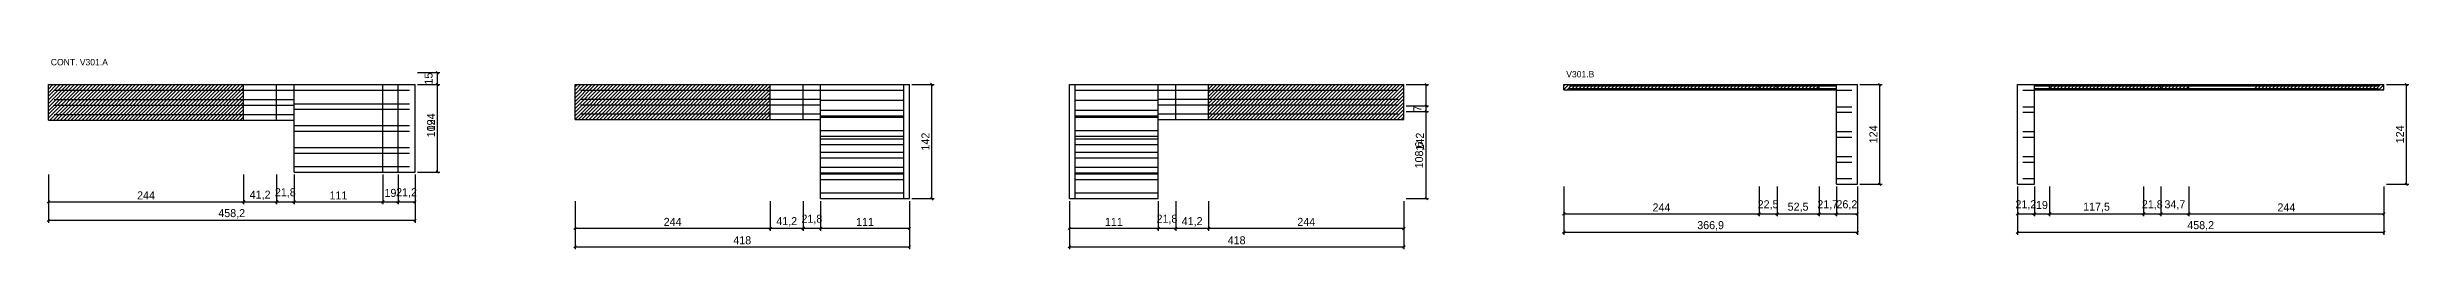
# Model space of a CAD drawing. Extents: x -9000 to 14229, y -395 to 1250.
# Drawn here: x 6134 to 9085, y -355 to -118 of the extents above; entities that cross this region are included whole.
import ezdxf

# ---------------------------------------------------------------- set-up
doc = ezdxf.new("R2010")
doc.units = 0
for name, color, linetype in [('COTA', 241, 'Continuous'), ('NOMENCLATURA', 7, 'Continuous'), ('Painéis', 200, 'Continuous'), ('Reaproveitamento', 251, 'Continuous'), ('SARR_2.2x7', 40, 'Continuous')]:
    doc.layers.add(name, color=color, linetype=linetype)
doc.dimstyles.new('PAINEL', dxfattribs={"dimtxt": 10, "dimasz": 3, "dimexe": 3, "dimexo": 3, "dimgap": 3, "dimtad": 1, "dimblk": 'OBLIQUE', "dimblk1": 'OBLIQUE', "dimcen": 2.5, "dimclrd": 4, "dimclre": 4, "dimclrt": 240, "dimazin": 3, "dimtfac": 1, "dimtmove": 0, "dimatfit": 3})

# ---------------------------------------------------------------- blocks, each defined once
blk = doc.blocks.new('_OBLIQUE')
at = {"color": 0, "linetype": 'BYBLOCK'}
blk.add_line((-0.5, -0.5), (0.5, 0.5), dxfattribs=at)

msp = doc.modelspace()

# ---------------------------------------------------------------- hatches: boundary and pattern name
at = {"layer": 'Reaproveitamento'}
h = msp.add_hatch(dxfattribs=at)
h.set_pattern_fill('ANSI31')
h.paths.add_polyline_path([(6135.1, -194.3), (6379.1, -194.3), (6379.1, -150.3), (6135.1, -150.3)])
h = msp.add_hatch(dxfattribs=at)
h.set_pattern_fill('ANSI31')
h.paths.add_polyline_path([(6793.3, -193.6), (7037.3, -193.6), (7037.3, -150), (6793.3, -150)])
h = msp.add_hatch(dxfattribs=at)
h.set_pattern_fill('ANSI31')
h.paths.add_polyline_path([(7585.3, -193.6), (7829.3, -193.6), (7829.3, -150), (7585.3, -150)])
h = msp.add_hatch(dxfattribs=at)
h.set_pattern_fill('ANSI31')
h.paths.add_polyline_path([(8029.3, -156.6), (8273.3, -156.6), (8273.3, -150), (8029.3, -150)])
h = msp.add_hatch(dxfattribs=at)
h.set_pattern_fill('ANSI31')
h.paths.add_polyline_path([(8273.3, -156.6), (8295.8, -156.6), (8295.8, -150), (8273.3, -150)])
h = msp.add_hatch(dxfattribs=at)
h.set_pattern_fill('ANSI31')
h.paths.add_polyline_path([(8295.8, -156.6), (8348.3, -156.6), (8348.3, -150), (8295.8, -150)])
h = msp.add_hatch(dxfattribs=at)
h.set_pattern_fill('ANSI31')
h.paths.add_polyline_path([(8636.4, -156.6), (8753.9, -156.6), (8753.9, -150), (8636.4, -150)])
h = msp.add_hatch(dxfattribs=at)
h.set_pattern_fill('ANSI31')
h.paths.add_polyline_path([(8753.9, -156.6), (8775.7, -156.6), (8775.7, -150), (8753.9, -150)])
h = msp.add_hatch(dxfattribs=at)
h.set_pattern_fill('ANSI31')
h.paths.add_polyline_path([(8775.7, -156.6), (8810.4, -156.6), (8810.4, -150), (8775.7, -150)])
h = msp.add_hatch(dxfattribs=at)
h.set_pattern_fill('ANSI31')
h.paths.add_polyline_path([(8892.9, -156.6), (9054.4, -156.6), (9054.4, -150), (8892.9, -150)])

# ---------------------------------------------------------------- linework, layer by layer
at = {"layer": 'Painéis'}
for p, q in [((6135.1, -150), (6379.1, -150)), ((6135.1, -194.3), (6135.1, -150)), ((6379.1, -194.3), (6379.1, -150)), ((6379.1, -150), (6420.3, -150)), ((6420.3, -194.3), (6420.3, -150)), ((6420.3, -150), (6442.1, -150)), ((6442.1, -259), (6442.1, -150)), ((6442.1, -150), (6553.1, -150)), ((6553.1, -259), (6553.1, -150)), ((6553.1, -150), (6572.1, -150)), ((6572.1, -259), (6572.1, -150)), ((6572.1, -150), (6593.3, -150)), ((6593.3, -259), (6593.3, -150)), ((6793.3, -150), (7037.3, -150)), ((6793.3, -193.6), (6793.3, -150)), ((7037.3, -193.6), (7037.3, -150)), ((7037.3, -150), (7078.5, -150)), ((7078.5, -193.6), (7078.5, -150)), ((7078.5, -150), (7100.3, -150)), ((7100.3, -292), (7100.3, -150)), ((7100.3, -150), (7211.3, -150)), ((7211.3, -292), (7211.3, -150)), ((7411.3, -150), (7522.3, -150)), ((7411.3, -292), (7411.3, -150)), ((7522.3, -292), (7522.3, -150)), ((7522.3, -150), (7544.1, -150)), ((7544.1, -193.6), (7544.1, -150)), ((7544.1, -150), (7585.3, -150)), ((7585.3, -193.6), (7585.3, -150)), ((7585.3, -150), (7829.3, -150)), ((7829.3, -193.6), (7829.3, -150)), ((8029.3, -150), (8273.3, -150)), ((8029.3, -156.6), (8029.3, -150)), ((8029.3, -156.6), (8273.3, -156.6)), ((8273.3, -156.6), (8273.3, -150)), ((8273.3, -150), (8295.8, -150)), ((8273.3, -156.6), (8295.8, -156.6)), ((8295.8, -156.6), (8295.8, -150)), ((8295.8, -150), (8348.3, -150)), ((8295.8, -156.6), (8348.3, -156.6)), ((8348.3, -156.6), (8348.3, -150)), ((8348.3, -150), (8370, -150)), ((8348.3, -156.6), (8370, -156.6)), ((8370, -274), (8370, -150)), ((8370, -150), (8396.2, -150)), ((8396.2, -274), (8396.2, -150)), ((8596.2, -150), (8617.4, -150)), ((8596.2, -274), (8596.2, -150)), ((8617.4, -274), (8617.4, -150)), ((8617.4, -150), (8636.4, -150)), ((8617.4, -156.6), (8636.4, -156.6)), ((8636.4, -156.6), (8636.4, -150)), ((8636.4, -150), (8753.9, -150)), ((8636.4, -156.6), (8753.9, -156.6)), ((8753.9, -156.6), (8753.9, -150)), ((8753.9, -150), (8775.7, -150)), ((8753.9, -156.6), (8775.7, -156.6)), ((8775.7, -156.6), (8775.7, -150)), ((8775.7, -150), (8810.4, -150)), ((8775.7, -156.6), (8810.4, -156.6)), ((8810.4, -156.6), (8810.4, -150)), ((8810.4, -150), (9054.4, -150)), ((8810.4, -156.6), (9054.4, -156.6)), ((9054.4, -156.6), (9054.4, -150)), ((6135.1, -194.3), (6379.1, -194.3)), ((6379.1, -194.3), (6420.3, -194.3)), ((6420.3, -194.3), (6442.1, -194.3)), ((6793.3, -193.6), (7037.3, -193.6)), ((7037.3, -193.6), (7078.5, -193.6)), ((7078.5, -193.6), (7100.3, -193.6)), ((7522.3, -193.6), (7544.1, -193.6)), ((7544.1, -193.6), (7585.3, -193.6)), ((7585.3, -193.6), (7829.3, -193.6)), ((6442.1, -259), (6553.1, -259)), ((6553.1, -259), (6572.1, -259)), ((6572.1, -259), (6593.3, -259)), ((7100.3, -292), (7211.3, -292)), ((7411.3, -292), (7522.3, -292)), ((8370, -274), (8396.2, -274)), ((8596.2, -274), (8617.4, -274))]:
    msp.add_line(p, q, dxfattribs=at)
at = {"layer": 'SARR_2.2x7'}
for p, q in [((7204.3, -292), (7204.3, -150)), ((7418.3, -292), (7418.3, -150))]:
    msp.add_line(p, q, dxfattribs=at)
for points in [[(6142.1, -157), (6379.1, -157)], [(6142.1, -157), (6379.1, -157)], [(6142.1, -168.65), (6379.1, -168.65)], [(6142.1, -168.65), (6379.1, -168.65)], [(6142.1, -175.65), (6379.1, -175.65)], [(6142.1, -175.65), (6379.1, -175.65)], [(6379.1, -157), (6420.3, -157)], [(6379.1, -157), (6420.3, -157)], [(6379.1, -168.65), (6420.3, -168.65)], [(6379.1, -168.65), (6420.3, -168.65)], [(6379.1, -175.65), (6420.3, -175.65)], [(6379.1, -175.65), (6420.3, -175.65)], [(6420.3, -157), (6442.1, -157)], [(6420.3, -157), (6442.1, -157)], [(6420.3, -168.65), (6442.1, -168.65)], [(6420.3, -168.65), (6442.1, -168.65)], [(6420.3, -175.65), (6442.1, -175.65)], [(6420.3, -175.65), (6442.1, -175.65)], [(6442.1, -157), (6553.1, -157)], [(6442.1, -157), (6553.1, -157)], [(6442.1, -173.75), (6553.1, -173.75)], [(6442.1, -173.75), (6553.1, -173.75)], [(6553.1, -157), (6572.1, -157)], [(6553.1, -157), (6572.1, -157)], [(6553.1, -173.75), (6572.1, -173.75)], [(6553.1, -173.75), (6572.1, -173.75)], [(6572.1, -157), (6586.3, -157)], [(6572.1, -157), (6586.3, -157)], [(6572.1, -173.75), (6586.3, -173.75)], [(6572.1, -173.75), (6586.3, -173.75)], [(6800.3, -157), (7037.3, -157)], [(6800.3, -157), (7037.3, -157)], [(6800.3, -168.3), (7037.3, -168.3)], [(6800.3, -168.3), (7037.3, -168.3)], [(6800.3, -175.3), (7037.3, -175.3)], [(6800.3, -175.3), (7037.3, -175.3)], [(7037.3, -157), (7078.5, -157)], [(7037.3, -157), (7078.5, -157)], [(7037.3, -168.3), (7078.5, -168.3)], [(7037.3, -168.3), (7078.5, -168.3)], [(7037.3, -175.3), (7078.5, -175.3)], [(7037.3, -175.3), (7078.5, -175.3)], [(7078.5, -157), (7100.3, -157)], [(7078.5, -157), (7100.3, -157)], [(7078.5, -168.3), (7100.3, -168.3)], [(7078.5, -168.3), (7100.3, -168.3)], [(7078.5, -175.3), (7100.3, -175.3)], [(7078.5, -175.3), (7100.3, -175.3)], [(7100.3, -157), (7204.3, -157)], [(7100.3, -157), (7204.3, -157)], [(7100.3, -169.4), (7204.3, -169.4)], [(7418.3, -157), (7522.3, -157)], [(7418.3, -157), (7522.3, -157)], [(7418.3, -169.4), (7522.3, -169.4)], [(7522.3, -157), (7544.1, -157)], [(7522.3, -157), (7544.1, -157)], [(7522.3, -168.3), (7544.1, -168.3)], [(7522.3, -168.3), (7544.1, -168.3)], [(7522.3, -175.3), (7544.1, -175.3)], [(7522.3, -175.3), (7544.1, -175.3)], [(7544.1, -157), (7585.3, -157)], [(7544.1, -157), (7585.3, -157)], [(7544.1, -168.3), (7585.3, -168.3)], [(7544.1, -168.3), (7585.3, -168.3)], [(7544.1, -175.3), (7585.3, -175.3)], [(7544.1, -175.3), (7585.3, -175.3)], [(7585.3, -157), (7822.3, -157)], [(7585.3, -157), (7822.3, -157)], [(7585.3, -168.3), (7822.3, -168.3)], [(7585.3, -168.3), (7822.3, -168.3)], [(7585.3, -175.3), (7822.3, -175.3)], [(7585.3, -175.3), (7822.3, -175.3)], [(8036.3, -151.6), (8273.3, -151.6)], [(8036.3, -151.6), (8273.3, -151.6)], [(8036.3, -155), (8273.3, -155)], [(8036.3, -155), (8273.3, -155)], [(8273.3, -151.6), (8295.8, -151.6)], [(8273.3, -151.6), (8295.8, -151.6)], [(8273.3, -155), (8295.8, -155)], [(8273.3, -155), (8295.8, -155)], [(8295.8, -151.6), (8348.3, -151.6)], [(8295.8, -151.6), (8348.3, -151.6)], [(8295.8, -155), (8348.3, -155)], [(8295.8, -155), (8348.3, -155)], [(8348.3, -151.6), (8370, -151.6)], [(8348.3, -151.6), (8370, -151.6)], [(8348.3, -155), (8370, -155)], [(8348.3, -155), (8370, -155)], [(8370, -157), (8389.2, -157)], [(8370, -157), (8389.2, -157)], [(8603.2, -157), (8617.4, -157)], [(8603.2, -157), (8617.4, -157)], [(8617.4, -151.6), (8636.4, -151.6)], [(8617.4, -151.6), (8636.4, -151.6)], [(8617.4, -155), (8636.4, -155)], [(8617.4, -155), (8636.4, -155)], [(8636.4, -151.6), (8753.9, -151.6)], [(8636.4, -151.6), (8753.9, -151.6)], [(8636.4, -155), (8753.9, -155)], [(8636.4, -155), (8753.9, -155)], [(8753.9, -151.6), (8775.7, -151.6)], [(8753.9, -151.6), (8775.7, -151.6)], [(8753.9, -155), (8775.7, -155)], [(8753.9, -155), (8775.7, -155)], [(8775.7, -151.6), (8810.4, -151.6)], [(8775.7, -151.6), (8810.4, -151.6)], [(8775.7, -155), (8810.4, -155)], [(8775.7, -155), (8810.4, -155)], [(8810.4, -151.6), (9047.4, -151.6)], [(8810.4, -151.6), (9047.4, -151.6)], [(8810.4, -155), (9047.4, -155)], [(8810.4, -155), (9047.4, -155)], [(6142.1, -187.3), (6379.1, -187.3)], [(6142.1, -187.3), (6379.1, -187.3)], [(6379.1, -187.3), (6420.3, -187.3)], [(6379.1, -187.3), (6420.3, -187.3)], [(6420.3, -187.3), (6442.1, -187.3)], [(6420.3, -187.3), (6442.1, -187.3)], [(6442.1, -180.75), (6553.1, -180.75)], [(6442.1, -180.75), (6553.1, -180.75)], [(6442.1, -201), (6553.1, -201)], [(6442.1, -201), (6553.1, -201)], [(6553.1, -180.75), (6572.1, -180.75)], [(6553.1, -180.75), (6572.1, -180.75)], [(6553.1, -201), (6572.1, -201)], [(6553.1, -201), (6572.1, -201)], [(6572.1, -180.75), (6586.3, -180.75)], [(6572.1, -180.75), (6586.3, -180.75)], [(6572.1, -201), (6586.3, -201)], [(6572.1, -201), (6586.3, -201)], [(6800.3, -186.6), (7037.3, -186.6)], [(6800.3, -186.6), (7037.3, -186.6)], [(7037.3, -186.6), (7078.5, -186.6)], [(7037.3, -186.6), (7078.5, -186.6)], [(7078.5, -186.6), (7100.3, -186.6)], [(7078.5, -186.6), (7100.3, -186.6)], [(7100.3, -182), (7204.3, -182)], [(7100.3, -189), (7204.3, -189)], [(7100.3, -190.4), (7204.3, -190.4)], [(7418.3, -182), (7522.3, -182)], [(7418.3, -189), (7522.3, -189)], [(7418.3, -190.4), (7522.3, -190.4)], [(7522.3, -186.6), (7544.1, -186.6)], [(7522.3, -186.6), (7544.1, -186.6)], [(7544.1, -186.6), (7585.3, -186.6)], [(7544.1, -186.6), (7585.3, -186.6)], [(7585.3, -186.6), (7822.3, -186.6)], [(7585.3, -186.6), (7822.3, -186.6)], [(8370, -177.5), (8389.2, -177.5)], [(8370, -177.5), (8389.2, -177.5)], [(8370, -184.5), (8389.2, -184.5)], [(8370, -184.5), (8389.2, -184.5)], [(8603.2, -177.5), (8617.4, -177.5)], [(8603.2, -177.5), (8617.4, -177.5)], [(8603.2, -184.5), (8617.4, -184.5)], [(8603.2, -184.5), (8617.4, -184.5)], [(6442.1, -208), (6553.1, -208)], [(6442.1, -208), (6553.1, -208)], [(6442.1, -228.25), (6553.1, -228.25)], [(6442.1, -228.25), (6553.1, -228.25)], [(6442.1, -235.25), (6553.1, -235.25)], [(6442.1, -235.25), (6553.1, -235.25)], [(6553.1, -208), (6572.1, -208)], [(6553.1, -208), (6572.1, -208)], [(6553.1, -228.25), (6572.1, -228.25)], [(6553.1, -228.25), (6572.1, -228.25)], [(6553.1, -235.25), (6572.1, -235.25)], [(6553.1, -235.25), (6572.1, -235.25)], [(6572.1, -208), (6586.3, -208)], [(6572.1, -208), (6586.3, -208)], [(6572.1, -228.25), (6586.3, -228.25)], [(6572.1, -228.25), (6586.3, -228.25)], [(6572.1, -235.25), (6586.3, -235.25)], [(6572.1, -235.25), (6586.3, -235.25)], [(7100.3, -207.05), (7204.3, -207.05)], [(7100.3, -214.05), (7204.3, -214.05)], [(7100.3, -217.5), (7204.3, -217.5)], [(7100.3, -224.5), (7204.3, -224.5)], [(7100.3, -234.2), (7204.3, -234.2)], [(7418.3, -207.05), (7522.3, -207.05)], [(7418.3, -214.05), (7522.3, -214.05)], [(7418.3, -217.5), (7522.3, -217.5)], [(7418.3, -224.5), (7522.3, -224.5)], [(7418.3, -234.2), (7522.3, -234.2)], [(8370, -208.5), (8389.2, -208.5)], [(8370, -208.5), (8389.2, -208.5)], [(8370, -215.5), (8389.2, -215.5)], [(8370, -215.5), (8389.2, -215.5)], [(8603.2, -208.5), (8617.4, -208.5)], [(8603.2, -208.5), (8617.4, -208.5)], [(8603.2, -215.5), (8617.4, -215.5)], [(8603.2, -215.5), (8617.4, -215.5)], [(6442.1, -252), (6553.1, -252)], [(6442.1, -252), (6553.1, -252)], [(6553.1, -252), (6572.1, -252)], [(6553.1, -252), (6572.1, -252)], [(6572.1, -252), (6586.3, -252)], [(6572.1, -252), (6586.3, -252)], [(7100.3, -241.2), (7204.3, -241.2)], [(7100.3, -253), (7204.3, -253)], [(7100.3, -260), (7204.3, -260)], [(7100.3, -261.35), (7204.3, -261.35)], [(7418.3, -241.2), (7522.3, -241.2)], [(7418.3, -253), (7522.3, -253)], [(7418.3, -260), (7522.3, -260)], [(7418.3, -261.35), (7522.3, -261.35)], [(8370, -239.5), (8389.2, -239.5)], [(8370, -239.5), (8389.2, -239.5)], [(8370, -246.5), (8389.2, -246.5)], [(8370, -246.5), (8389.2, -246.5)], [(8603.2, -239.5), (8617.4, -239.5)], [(8603.2, -239.5), (8617.4, -239.5)], [(8603.2, -246.5), (8617.4, -246.5)], [(8603.2, -246.5), (8617.4, -246.5)], [(7100.3, -268.35), (7204.3, -268.35)], [(7100.3, -285), (7204.3, -285)], [(7100.3, -285), (7204.3, -285)], [(7418.3, -268.35), (7522.3, -268.35)], [(7418.3, -285), (7522.3, -285)], [(7418.3, -285), (7522.3, -285)], [(8370, -267), (8389.2, -267)], [(8370, -267), (8389.2, -267)], [(8603.2, -267), (8617.4, -267)], [(8603.2, -267), (8617.4, -267)]]:
    msp.add_lwpolyline(points, dxfattribs=at)

# ---------------------------------------------------------------- texts
at = {"layer": 'NOMENCLATURA'}
for s, p in [('CONT. V301.A', (6138.1, -126)), ('V301.B', (8032.3, -141))]:
    msp.add_text(s, height=8, dxfattribs=at).set_placement(p)

# ---------------------------------------------------------------- dimensions: what is measured, and where the dimension line sits
at = {"layer": 'COTA'}
for base, p1, p2 in [((6621.3, -259), (6593.3, -259), (6593.3, -135)), ((6621.3, -150), (6593.3, -150), (6593.3, -135)), ((6621.3, -259), (6593.3, -259), (6593.3, -150)), ((7239.3, -292), (7211.3, -292), (7211.3, -150)), ((7239.3, -292), (7211.3, -292), (7211.3, -150)), ((7857.3, -292), (7829.3, -292), (7829.3, -150)), ((7857.3, -183.4), (7829.3, -183.4), (7829.3, -176.4)), ((8424.2, -274), (8396.2, -274), (8396.2, -150)), ((8424.2, -274), (8396.2, -274), (8396.2, -150)), ((9082.4, -274), (9054.4, -274), (9054.4, -150)), ((9082.4, -274), (9054.4, -274), (9054.4, -150)), ((7857.3, -292), (7829.3, -292), (7829.3, -183.4))]:
    msp.add_linear_dim(base=base, p1=p1, p2=p2, angle=90, dimstyle='PAINEL', dxfattribs=at).render()
for base, p1, p2 in [((6135.1, -296), (6135.1, -259), (6379.1, -259)), ((6135.1, -319), (6135.1, -259), (6593.3, -259)), ((6379.1, -296), (6379.1, -259), (6420.3, -259)), ((6420.3, -296), (6420.3, -259), (6442.1, -259)), ((6442.1, -296), (6442.1, -259), (6553.1, -259)), ((6553.1, -296), (6553.1, -259), (6572.1, -259)), ((6572.1, -296), (6572.1, -259), (6593.3, -259)), ((6793.3, -329), (6793.3, -292), (7037.3, -292)), ((6793.3, -352), (6793.3, -292), (7211.3, -292)), ((7037.3, -329), (7037.3, -292), (7078.5, -292)), ((7078.5, -329), (7078.5, -292), (7100.3, -292)), ((7100.3, -329), (7100.3, -292), (7211.3, -292)), ((7411.3, -329), (7411.3, -292), (7522.3, -292)), ((7411.3, -352), (7411.3, -292), (7829.3, -292)), ((7522.3, -329), (7522.3, -292), (7544.1, -292)), ((7544.1, -329), (7544.1, -292), (7585.3, -292)), ((7585.3, -329), (7585.3, -292), (7829.3, -292)), ((8029.3, -311), (8029.3, -274), (8273.3, -274)), ((8029.3, -334), (8029.3, -274), (8396.2, -274)), ((8273.3, -311), (8273.3, -274), (8295.8, -274)), ((8295.8, -311), (8295.8, -274), (8348.3, -274)), ((8348.3, -311), (8348.3, -274), (8370, -274)), ((8370, -311), (8370, -274), (8396.2, -274)), ((8596.2, -311), (8596.2, -274), (8617.4, -274)), ((8596.2, -334), (8596.2, -274), (9054.4, -274)), ((8617.4, -311), (8617.4, -274), (8636.4, -274)), ((8636.4, -311), (8636.4, -274), (8753.9, -274)), ((8753.9, -311), (8753.9, -274), (8775.7, -274)), ((8775.7, -311), (8775.7, -274), (8810.4, -274)), ((8810.4, -311), (8810.4, -274), (9054.4, -274))]:
    msp.add_linear_dim(base=base, p1=p1, p2=p2, dimstyle='PAINEL', dxfattribs=at).render()

doc.saveas('drawing.dxf')
